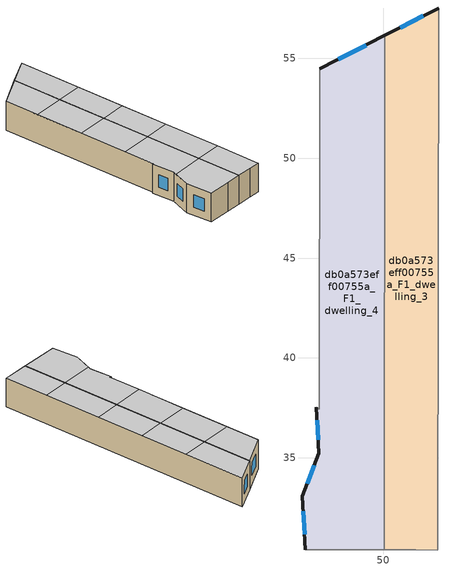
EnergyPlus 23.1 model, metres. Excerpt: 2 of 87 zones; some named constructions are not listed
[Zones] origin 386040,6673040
db0a573eff00755a_F1_dwelling_3
 floor to db0a573eff00755a_F0_dwelling_3 (EU_floor_Construction): 52.77,57.53 52.73,30.37 50.04,30.38 50.08,56.15 z3
 wall outside (EU_wall_Construction): 52.77,57.53 50.08,56.15 z3:6
 wall to db0a573eff00755a_F1_dwelling_2 (EU_wall_Construction): 52.73,30.37 52.77,57.53 z3:6
 wall to db0a573eff00755a_F1_dwelling_4 (EU_wall_Construction): 50.08,56.15 50.04,30.38 z3:6
 wall to db0a573eff00755a_F1_dwelling_14 (EU_wall_Construction): 51.62,30.37 52.73,30.37 z3:6
 wall to db0a573eff00755a_F1_dwelling_15 (EU_wall_Construction): 50.04,30.38 51.62,30.37 z3:6
 window (EU_Window_Construction): 52,57.13 50.85,56.54 z3.86:5.14
 ceiling to db0a573eff00755a_F2_dwelling_7 (EU_floor_Construction): 52.76,46 52.76,51.02 50.07,50.95 50.06,45.93 z6
 ceiling to db0a573eff00755a_F2_dwelling_5 (EU_floor_Construction): 52.74,35.06 52.75,40.95 50.06,40.88 50.05,34.99 z6
 ceiling to db0a573eff00755a_F2_dwelling_8 (EU_floor_Construction): 52.76,51.02 52.77,57.52 50.08,56.15 50.07,50.95 z6
 ceiling to db0a573eff00755a_F2_dwelling_6 (EU_floor_Construction): 52.75,40.95 52.76,46 50.06,45.93 50.06,40.88 z6
 ceiling to db0a573eff00755a_F2_dwelling_4 (EU_floor_Construction): 52.73,30.37 52.74,35.06 50.05,34.99 50.04,30.38 z6
db0a573eff00755a_F1_dwelling_4
 floor to db0a573eff00755a_F0_dwelling_4 (EU_floor_Construction): 50.08,56.15 50.04,30.38 46.1,30.38 45.95,33.07 46.78,35.23 46.65,37.52 46.79,37.44 46.81,54.48 z3
 wall outside (EU_wall_Construction): 50.08,56.15 46.81,54.48 / 46.65,37.52 46.78,35.23 45.95,33.07 46.1,30.38 z3:6
 wall to db0a573eff00755a_F1_dwelling_5 (EU_wall_Construction): 46.81,54.48 46.79,37.44 46.65,37.53 z3:6
 wall to db0a573eff00755a_F1_dwelling_15 (EU_wall_Construction): 48.46,30.38 50.04,30.38 z3:6
 wall to db0a573eff00755a_F1_dwelling_16 (EU_wall_Construction): 46.1,30.38 48.46,30.38 z3:6
 window (EU_Window_Construction): 49.15,55.67 47.74,54.96 / 46,32.3 46.06,31.15 / 46.55,34.61 46.19,33.69 / 46.68,36.87 46.74,35.88 z3.86:5.14
 ceiling to db0a573eff00755a_F2_dwelling_5 (EU_floor_Construction): 50.05,34.99 50.06,40.88 46.79,40.79 46.79,37.44 46.65,37.53 46.78,35.23 46.66,34.9 z6
 ceiling to db0a573eff00755a_F2_dwelling_6 (EU_floor_Construction): 50.06,40.88 50.06,45.93 46.8,45.84 46.79,40.79 z6
 ceiling to db0a573eff00755a_F2_dwelling_7 (EU_floor_Construction): 50.06,45.93 50.07,50.95 46.81,50.86 46.8,45.84 z6
 ceiling to db0a573eff00755a_F2_dwelling_4 (EU_floor_Construction): 50.04,30.38 50.05,34.99 46.66,34.9 45.95,33.07 46.1,30.38 z6
 ceiling to db0a573eff00755a_F2_dwelling_8 (EU_floor_Construction): 50.07,50.95 50.08,56.15 46.81,54.48 46.81,50.86 z6
[SCHEDULE:FILE] Column Number=1; Rows to Skip at Top=0; Number of Hours of Data=8760; Column Separator=Comma; Interpolate to Timestep=No; Minutes per Item=60; Adjust Schedule for Daylight Savings=Yes
Name | File
EU_Step8_GainSchedule_db0a573eff00755a_F2_dwelling_11_f000 | ../../schedules/db0a573eff00755a/db0a573eff00755a_F2_dwelling_11_f000_gain.csv
EU_Step8_GainSchedule_db0a573eff00755a_F2_dwelling_12_f000 | ../../schedules/db0a573eff00755a/db0a573eff00755a_F2_dwelling_12_f000_gain.csv
EU_Step8_GainSchedule_db0a573eff00755a_F2_dwelling_13_f000 | ../../schedules/db0a573eff00755a/db0a573eff00755a_F2_dwelling_13_f000_gain.csv
EU_Step8_GainSchedule_db0a573eff00755a_F2_dwelling_14_f000 | ../../schedules/db0a573eff00755a/db0a573eff00755a_F2_dwelling_14_f000_gain.csv
EU_Step8_GainSchedule_db0a573eff00755a_F2_dwelling_15_f000 | ../../schedules/db0a573eff00755a/db0a573eff00755a_F2_dwelling_15_f000_gain.csv
EU_Step8_GainSchedule_db0a573eff00755a_F2_dwelling_16_f000 | ../../schedules/db0a573eff00755a/db0a573eff00755a_F2_dwelling_16_f000_gain.csv
